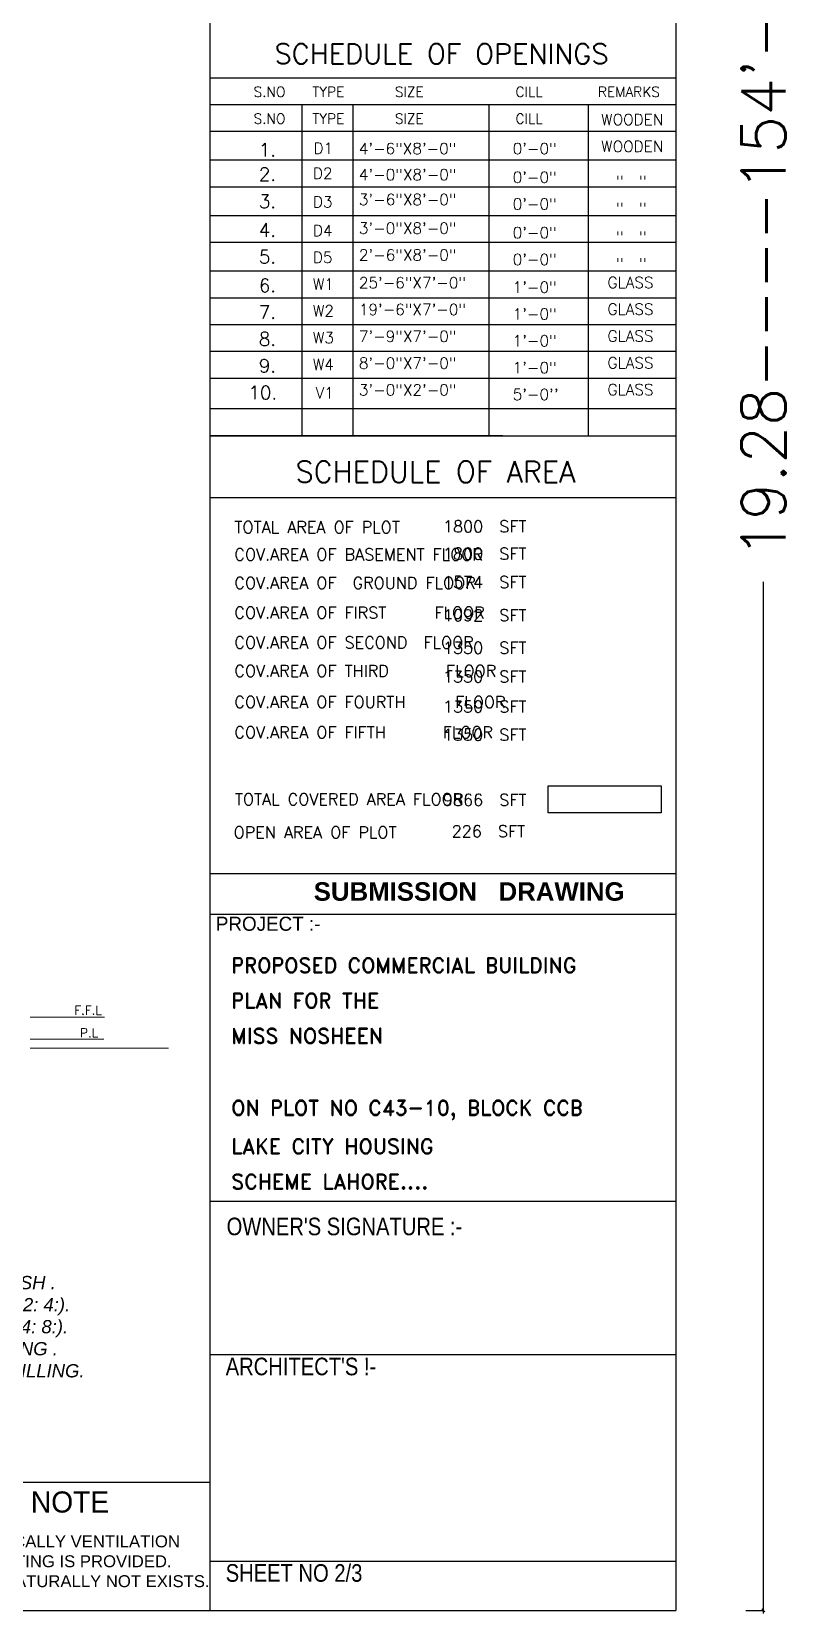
# Model space of a CAD drawing. Header units: inches. Extents: x 137014 to 144844, y -150241 to -148176.
# Drawn here: x 141427 to 141945, y -150223 to -149147 of the extents above; entities that cross this region are included whole.
import ezdxf

# ---------------------------------------------------------------- set-up
doc = ezdxf.new("R2010")
doc.units = ezdxf.units.IN
doc.header["$LTSCALE"] = 15
doc.header["$MEASUREMENT"] = 0
doc.header["$PDMODE"] = 2
doc.layers.get('0').update_dxf_attribs({"linetype": 'CONTINUOUS'})
doc.layers.get('Defpoints').update_dxf_attribs({"linetype": 'CONTINUOUS'})
for name, color, linetype in [('HACH', 8, 'CONTINUOUS'), ('HATCH', 252, 'CONTINUOUS'), ('LETTERING', 51, 'CONTINUOUS'), ('TEXT', 2, 'CONTINUOUS')]:
    doc.layers.add(name, color=color, linetype=linetype)
for name, color, linetype, lineweight in [('SEAL', 5, 'CONTINUOUS', 5), ('SIZE', 7, 'CONTINUOUS', 20), ('stairs', 1, 'CONTINUOUS', 9), ('WALL', 1, 'CONTINUOUS', 30)]:
    doc.layers.add(name, color=color, linetype=linetype, lineweight=lineweight)
doc.styles.add('09 inch', font='arial.ttf', dxfattribs={"height": 9})
doc.styles.add('ROMANS', font='romans.shx')
doc.styles.add('ROMANTIC', font='rom_____.pfb')
doc.styles.add('SIZE', font='comic.ttf', dxfattribs={"height": 6})
doc.styles.get("Standard").update_dxf_attribs({"font": 'romand.shx', "height": 8})
doc.styles.add('style4', font='arial.ttf')
doc.styles.add('TITLE', font='technic_.ttf', dxfattribs={"height": 18})
doc.dimstyles.new('AHSAN', dxfattribs={"dimtxt": 8, "dimasz": 2, "dimexe": 0, "dimexo": 0, "dimgap": 0, "dimtad": 0, "dimdec": 4, "dimzin": 0, "dimdsep": 46, "dimlunit": 4, "dimtxsty": 'ROMANS', "dimblk1": 'OBLIQUE', "dimblk2": 'OBLIQUE', "dimsah": 1, "dimcen": 0, "dimdle": 2, "dimclrd": 256, "dimclre": 256, "dimclrt": 5, "dimadec": 0, "dimazin": 0, "dimtfac": 1, "dimtdec": 4, "dimtofl": 0, "dimtmove": 1, "dimatfit": 3, "dimldrblk": 'OBLIQUE', "dimfxl": 12, "dimfxlon": 1, "dimtolj": 1, "dimtzin": 0, "dimarcsym": 0})

# ---------------------------------------------------------------- blocks, each defined once
blk = doc.blocks.new('_OBLIQUE')
at = {"color": 0, "linetype": 'ByBlock'}
blk.add_line((-0.5, -0.5), (0.5, 0.5), dxfattribs=at)
blk = doc.blocks.new('*D1337')
at = {"layer": 'Defpoints', "color": 0, "ltscale": 5, "transparency": 16777216}
for p in [(141865.5, -148370.1), (141865.5, -150221.1), (141925.2, -150221.1)]:
    blk.add_point(p, dxfattribs=at)
at = {"layer": 'HACH', "lineweight": -2, "ltscale": 5, "transparency": 16777216}
for p, q in [((141913.2, -148370.1), (141925.2, -148370.1)), ((141925.2, -148368.1), (141925.2, -149069.9)), ((141925.2, -150223.1), (141925.2, -149521.3)), ((141913.2, -150221.1), (141925.2, -150221.1))]:
    blk.add_line(p, q, dxfattribs=at)
at = {"layer": 'HACH', "lineweight": -2, "ltscale": 5, "transparency": 16777216, "xscale": 2, "yscale": 2, "zscale": 2}
for p, rotation in [((141925.2, -148370.1), 90), ((141925.2, -150221.1), 270)]:
    blk.add_blockref('_OBLIQUE', p, dxfattribs=dict(at, rotation=rotation))
at = {"layer": 'HACH', "color": 5, "ltscale": 5, "transparency": 16777216, "insert": (141925.2, -149295.6), "char_height": 30, "attachment_point": 5, "rotation": 90, "style": 'ROMANS'}
blk.add_mtext('\\A1;19.28----154\'-3"', dxfattribs=at)

msp = doc.modelspace()

# ---------------------------------------------------------------- linework, layer by layer
at = {"layer": 'HATCH', "ltscale": 5}
msp.add_line((141548.91063, -149421.92766), (141865.51063, -149421.92766), dxfattribs=at)
msp.add_line((141548.91063, -149421.92766), (141865.51063, -149421.92766), dxfattribs=at)
at = {"layer": 'LETTERING', "linetype": 'Continuous'}
for p, q in [((141865.51063, -149196.82741), (141548.71063, -149196.82741)), ((141611.1733, -149421.92766), (141611.1733, -149196.82741)), ((141645.94564, -149421.92766), (141645.94564, -149196.82741)), ((141738.54328, -149421.92766), (141738.54328, -149196.82741)), ((141806.03953, -149421.92766), (141806.03953, -149196.82741)), ((141865.51063, -149215.05693), (141548.71063, -149215.05693)), ((141865.51063, -149234.55565), (141548.71063, -149234.55565)), ((141865.51063, -149252.78517), (141548.71063, -149252.78517)), ((141865.51063, -149272.28388), (141548.71063, -149272.28388)), ((141865.51063, -149290.51341), (141548.71063, -149290.51341)), ((141865.51063, -149310.01212), (141548.71063, -149310.01212)), ((141865.51063, -149328.24165), (141548.71063, -149328.24165)), ((141865.51063, -149346.47118), (141548.71063, -149346.47118)), ((141865.51063, -149364.70071), (141548.71063, -149364.70071)), ((141865.51063, -149382.93023), (141548.71063, -149382.93023)), ((141865.51063, -149403.69813), (141548.71063, -149403.69813))]:
    msp.add_line(p, q, dxfattribs=at)
at = {"layer": 'stairs', "ltscale": 5}
for p, q in [((141426.10579, -149817.52299), (141476.69468, -149817.52299)), ((141426.10579, -149832.52299), (141476.40383, -149832.52299)), ((141426.10579, -149838.52299), (141472.09185, -149838.52299)), ((141426.10579, -149838.52299), (141520.29246, -149838.52299))]:
    msp.add_line(p, q, dxfattribs=at)
at = {"layer": 'WALL'}
for p, q in [((141865.51063, -148370.08812), (141865.51063, -150221.08812)), ((141548.71063, -150221.08812), (141548.71063, -149115.1702)), ((141865.51063, -149178.59788), (141548.71063, -149178.59788)), ((141747.82978, -149421.92766), (141548.71063, -149421.92766)), ((141548.71063, -149421.92766), (141865.51063, -149421.92766)), ((141747.82978, -149421.92766), (141548.71063, -149421.92766)), ((141548.71063, -149421.92766), (141865.51063, -149421.92766)), ((141548.71064, -149421.92766), (141747.82978, -149421.92766)), ((141548.71064, -149421.92766), (141747.82978, -149421.92766)), ((141865.30226, -149464.29134), (141548.50227, -149464.29134)), ((141865.30226, -149464.29134), (141548.50227, -149464.29134)), ((141548.71063, -149719.69762), (141865.51063, -149719.69762)), ((141548.71063, -149719.69762), (141865.51063, -149719.69762)), ((141865.51063, -149747.54788), (141548.71063, -149747.54788)), ((141548.71063, -149942.61261), (141865.51063, -149942.61261)), ((141548.71063, -150047.02797), (141865.51063, -150047.02797)), ((141354.93465, -150133.89908), (141548.71063, -150133.89908)), ((141548.71063, -150187.49699), (141865.51063, -150187.49699)), ((139129.51063, -150221.08812), (141865.51063, -150221.08812))]:
    msp.add_line(p, q, dxfattribs=at)
msp.add_lwpolyline([(141778.68352, -149660.17533), (141855.57308, -149660.17533), (141855.57308, -149678.57801), (141778.68352, -149678.57801)], close=True, dxfattribs=at)

# ---------------------------------------------------------------- texts
at = {"linetype": 'Continuous', "style": 'ROMANTIC'}
msp.add_text('NOTE', height=14.364, dxfattribs=at).set_placement((141426.62511, -150154.50894))
at = {"color": 1, "ltscale": 30, "insert": (141362.28565, -150170.05202), "char_height": 8.1225, "width": 188.7544621, "attachment_point": 1, "style": '09 inch'}
msp.add_mtext('MECHANICALLY VENTILATION \\PAND LIGHTING IS PROVIDED.\\PWHERE NATURALLY NOT EXISTS.', dxfattribs=at)
at = {"layer": 'LETTERING', "linetype": 'Continuous', "style": 'ROMANS'}
for s, height, p in [('S.NO', 6.836073, (141578.20167, -149191.4094)), ('TYPE ', 6.836073, (141618.24882, -149191.4094)), ('SIZE ', 6.836073, (141674.39971, -149191.4094)), ('CILL', 6.836073, (141756.4747, -149191.4094)), ('REMARKS', 6.836073, (141812.55195, -149191.4094)), ('S.NO', 6.836073, (141578.20167, -149209.63893)), ('TYPE ', 6.836073, (141618.24882, -149209.63893)), ('SIZE ', 6.836073, (141674.39971, -149209.63893)), ('CILL', 6.836073, (141756.4747, -149209.63893)), ('WOODEN', 7.595636, (141814.73146, -149210.66968)), (' 1.', 9.114764, (141575.51745, -149232.04261)), ('D1', 7.595636, (141618.98188, -149230.1743)), ('4\'-6"X8\'-0"', 7.5956365, (141649.82191, -149230.38717)), ('0\'-0"', 7.595636, (141754.54166, -149230.38717)), ('WOODEN', 7.595636, (141814.73146, -149228.89921)), (' 2.', 9.114764, (141575.51745, -149248.60784)), ('D2', 7.595636, (141618.56164, -149247.24632)), ('4\'-0"X8\'-0"', 7.5956365, (141649.87257, -149248.15631)), ('0\'-0"', 7.595636, (141754.54166, -149249.88588)), ('"  "', 7.595636, (141824.89592, -149252.78517)), (' 3.', 9.114764, (141575.51745, -149267.00982)), ('D3', 7.595636, (141618.56164, -149266.66881)), ('3\'-6"X8\'-0"', 7.5956365, (141649.87257, -149265.05541)), ('0\'-0"', 7.595636, (141754.54166, -149268.11541)), ('"  "', 7.595636, (141824.89592, -149271.0147)), (' 4.', 9.114764, (141575.51745, -149286.50854)), ('D4', 7.595636, (141618.56164, -149286.16752)), ('3\'-0"X8\'-0"', 7.5956365, (141649.87257, -149284.55412)), ('0\'-0"', 7.595636, (141754.54166, -149287.61412)), ('"  "', 7.595636, (141824.89592, -149290.51341)), (' 5.', 9.114764, (141575.51745, -149304.73806)), ('D5', 7.595636, (141618.56164, -149304.39705)), ('2\'-6"X8\'-0"', 7.5956365, (141649.87257, -149302.78364)), ('0\'-0"', 7.595636, (141754.54166, -149305.84365)), ('"  "', 7.595636, (141824.89592, -149308.74294)), ('25\'-6"X7\'-0"', 7.5956365, (141649.87257, -149321.64776)), ('GLASS', 7.595636, (141819.0888, -149321.44472)), (' 6.', 9.114764, (141575.51745, -149324.23678)), ('W1', 7.595636, (141618.56164, -149322.56532)), ('1\'-0"', 7.595636, (141754.54166, -149324.70777)), (' 7.', 9.114764, (141575.51745, -149342.4663)), ('W2', 7.595636, (141618.56164, -149340.79485)), ('19\'-6"X7\'-0"', 7.5956365, (141649.87257, -149339.87729)), ('1\'-0"', 7.595636, (141754.54166, -149342.93729)), ('GLASS', 7.595636, (141819.0888, -149339.67425)), (' 8.', 9.114764, (141575.51745, -149360.69583)), ('W3', 7.595636, (141618.56164, -149359.02438)), ('7\'-9"X7\'-0"', 7.5956365, (141649.87257, -149358.10682)), ('1\'-0"', 7.595636, (141754.54166, -149361.16682)), ('GLASS', 7.595636, (141819.0888, -149357.90378)), ('GLASS', 7.595636, (141819.0888, -149376.13331)), (' 9.', 9.114764, (141575.51745, -149378.92536)), ('W4', 7.595636, (141618.56164, -149377.25391)), ('8\'-0"X7\'-0"', 7.5956365, (141649.87257, -149376.33635)), ('1\'-0"', 7.595636, (141754.54166, -149379.39635)), (' 10.', 9.114764, (141568.45741, -149397.15489)), ('V1', 7.595636, (141620.45459, -149396.5717)), ('3\'-0"X2\'-0"', 7.5956365, (141649.87257, -149394.56587)), ("5'-0''", 7.595636, (141754.54166, -149397.62588)), ('GLASS', 7.595636, (141819.0888, -149394.36283)), ('TOTAL AREA OF PLOT', 7.9851072, (141565.17425, -149488.14961)), ('                                       1800  SFT', 7.9851072, (141474.96417, -149487.64838)), ('COV.AREA OF BASEMENT FLOOR', 7.9851072, (141565.17425, -149506.7202)), ('                                       1800  SFT', 7.9851072, (141474.96417, -149506.21898)), ('COV.AREA OF  GROUND FLOOR', 7.9851072, (141565.17425, -149526.03294)), ('                                       1574  SFT', 7.9851072, (141474.96417, -149525.53172)), ('COV.AREA OF FIRST    FLOOR', 7.9851072, (141565.17425, -149546.31129)), ('                                       1092  SFT', 7.9851072, (141474.96417, -149548.08346)), ('COV.AREA OF SECOND  FLOOR', 7.9851072, (141565.17425, -149566.58971)), ('                                       1350  SFT', 7.9851072, (141474.96417, -149570.20942)), ('COV.AREA OF THIRD     FLOOR', 7.9851072, (141565.17425, -149585.90245)), ('                                       1350  SFT', 7.9851072, (141474.96417, -149589.78284)), ('COV.AREA OF FOURTH    FLOOR', 7.9851072, (141565.17425, -149607.14641)), ('                                       1350  SFT', 7.9851072, (141474.96417, -149610.20697)), ('COV.AREA OF FIFTH     FLOOR', 7.9851072, (141565.17425, -149627.79331)), ('                                       1350  SFT', 7.9851072, (141474.96417, -149629.35461)), ('TOTAL COVERED AREA FLOOR', 7.9851072, (141565.49484, -149673.22183)), ('                                       9866  SFT', 7.9851072, (141474.96417, -149673.65942)), ('OPEN AREA OF PLOT', 7.9851072, (141564.6211, -149695.80858)), ('                                        226  SFT', 7.9851072, (141474.96417, -149695.0401))]:
    msp.add_text(s, height=height, dxfattribs=at).set_placement(p)
at = {"layer": 'LETTERING', "style": 'TITLE'}
for s, p in [("OWNER'S SIGNATURE :-", (141559.84904, -149965.85294)), ("ARCHITECT'S !-", (141559.23167, -150061.11726)), ('SHEET NO 2/3', (141559.23167, -150201.58628))]:
    msp.add_text(s, height=11.9776608, dxfattribs=at).set_placement(p)
at = {"layer": 'LETTERING', "linetype": 'Continuous', "insert": (141619.12442, -149725.70417), "char_height": 12.5640419, "width": 342.5310879, "attachment_point": 1}
msp.add_mtext('{\\fArial|b1|i0|c0|p34;SUBMISSION   DRAWING}', dxfattribs=at)
at = {"layer": 'SEAL'}
for s, p in [('PROPOSED COMMERCIAL BUILDING ', (141563.05324, -149787.33944)), ('PLAN FOR THE  ', (141563.05324, -149811.33944)), ('MISS NOSHEEN', (141563.05325, -149835.33944)), ('ON PLOT NO C43-10, BLOCK CCB ', (141563.05689, -149884.30305)), ('LAKE CITY HOUSING', (141563.05689, -149910.47025)), ('SCHEME LAHORE....', (141563.05689, -149934.47025))]:
    msp.add_text(s, height=10.2603417, dxfattribs=at).set_placement(p)
at = {"layer": 'SIZE', "linetype": 'Continuous', "style": 'ROMANS'}
for s, height, p in [('SCHEDULE OF OPENINGS', 13.6721456, (141592.4526, -149168.94429)), ('SCHEDULE OF AREA', 14.3731929, (141606.79331, -149453.64354)), ('SCHEDULE OF AREA', 14.3731929, (141606.79331, -149453.64354))]:
    msp.add_text(s, height=height, dxfattribs=at).set_placement(p)
at = {"layer": 'SIZE', "style": 'SIZE'}
msp.add_text('PROJECT :-', height=9.582129, dxfattribs=at).set_placement((141552.52184, -149758.72853))
at = {"layer": 'TEXT', "ltscale": 5, "char_height": 6, "width": 9.6104402, "attachment_point": 4, "style": 'ROMANS'}
for s, insert in [('F.F.L', (141456.19388, -149812.83642)), ('P.L', (141460.10006, -149828.16076))]:
    msp.add_mtext(s, dxfattribs=dict(at, insert=insert))
at = {"layer": 'TEXT', "ltscale": 22.5, "insert": (141348.60293, -149993.54064), "char_height": 9, "width": 141.9913043, "attachment_point": 1, "style": 'style4'}
msp.add_mtext('{\\fArial|b0|i1|c0|p34;\\C11;FLOOR FINISH .\\PP .C .C . ( 1: 2: 4:).\\Pp .C . C . (1: 4: 8:).\\P SAND FILLING .\\P     EARTH FILLING.}', dxfattribs=at)

# ---------------------------------------------------------------- dimensions: what is measured, and where the dimension line sits
at = {"layer": 'HACH', "ltscale": 5}
dim = msp.add_aligned_dim(p1=(141865.51063, -148370.08812), p2=(141865.51063, -150221.08812), distance=59.67564, text='19.28----<>', dimstyle='AHSAN', override={"dimtxt": 30}, dxfattribs=at)
dim.commit()
dim.dimension.update_dxf_attribs({"geometry": '*D1337', "text_midpoint": (141925.18627, -149295.58812)})

doc.saveas('drawing.dxf')
